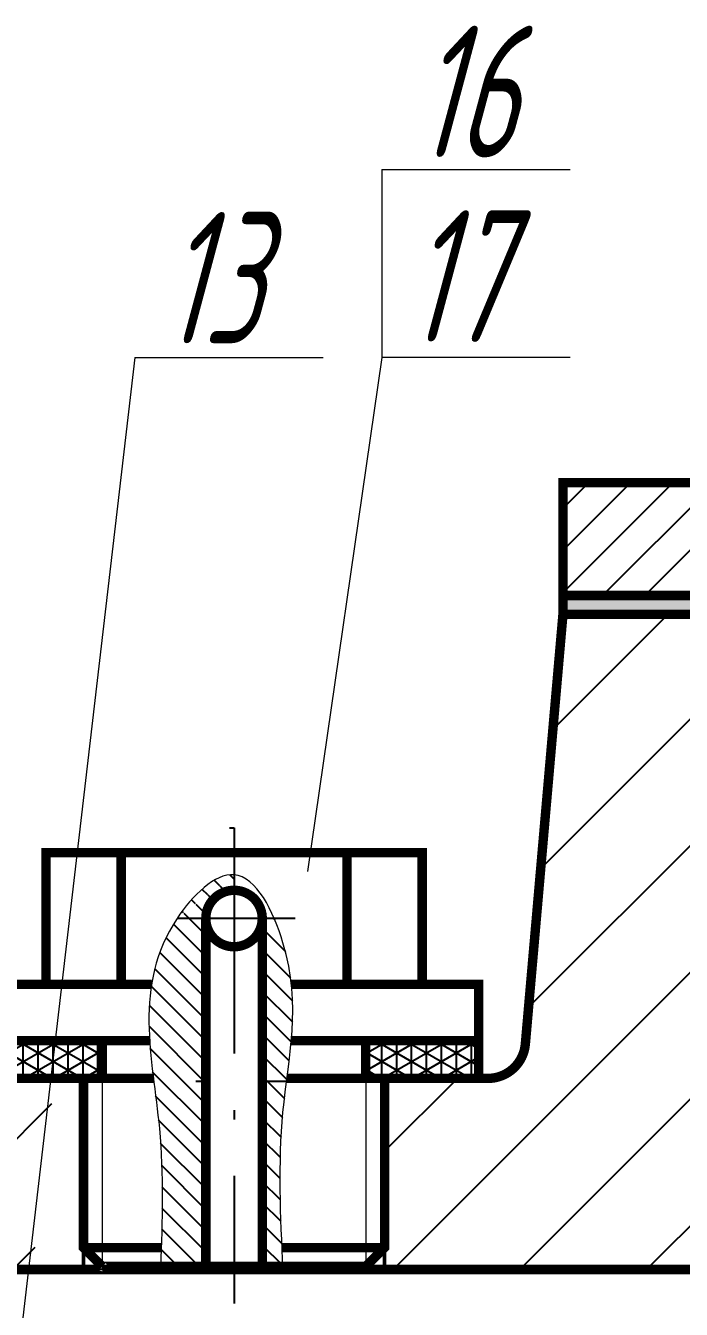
# Model space of a CAD drawing. Extents: x -10 to 1530, y -433 to 597.
# Drawn here: x 214 to 248.8, y 379.6 to 447.8 of the extents above; entities that cross this region are included whole.
import ezdxf

# ---------------------------------------------------------------- set-up
doc = ezdxf.new("R2010")
doc.units = 0
doc.linetypes.add('ACAD_ISO10W100', pattern=[18.5, 12, -3, 0.5, -3])
for name, color, linetype in [('ОСИ', 40, 'ACAD_ISO10W100'), ('ПРЕДВАРИТ', 5, 'CONTINUOUS'), ('ТЕКСТ', 1, 'CONTINUOUS'), ('ШТРИХОВКИ', 9, 'CONTINUOUS')]:
    doc.layers.add(name, color=color, linetype=linetype)
doc.layers.add('ОСНОВНОЙ', color=7, linetype='CONTINUOUS', lineweight=50)
doc.layers.add('РАЗМЕРЫ', color=140, linetype='CONTINUOUS', lineweight=9)
doc.styles.get("Standard").update_dxf_attribs({"font": 'txt.shx', "width": 0.6, "oblique": 15})
pattern_1 = [(135, (0, 0), (-0.5612660075668221, -0.561266007566822), [])]

msp = doc.modelspace()

# ---------------------------------------------------------------- hatches: boundary and pattern name
at = {"layer": 'ШТРИХОВКИ', "lineweight": 25}
h = msp.add_hatch(dxfattribs=at)
h.set_pattern_fill('ANSI31', color=0, scale=0.5, style=0)
h.set_pattern_definition([(45, (0, 0), (-1.122532015133644, 1.122532015133644), [])])
edge = h.paths.add_edge_path()
edge.add_line((313.0376932364898, 423.5121920654265), (313.0376932364898, 417.5121920654265))
edge.add_line((313.0376932364898, 417.5121920654265), (309.5376932364898, 417.5121920654265))
edge.add_line((309.5376932364898, 417.5121920654265), (309.5376932364898, 405.5121920654265))
edge.add_line((309.5376932364898, 405.5121920654265), (308.5376932364898, 404.5121920654265))
edge.add_line((308.5376932364898, 404.5121920654265), (306.5376932364898, 404.5121920654265))
edge.add_line((306.5376932364898, 404.5121920654265), (305.5376932364898, 405.5121920654265))
edge.add_line((305.5376932364898, 405.5121920654265), (305.3474656305347, 407.6865035509218))
edge.add_arc((303.3550762343511, 407.5121920654265), 2.000000000000025, 5.000000000001365, 84.76111133744153)
edge.add_line((303.5376932364898, 409.5038373728369), (303.5376932364898, 416.5121920654265))
edge.add_line((303.5376932364898, 416.5121920654265), (301.3369557030391, 416.5121920654265))
edge.add_line((301.3369557030391, 416.5121920654265), (301.3369557030391, 421.5121920654265))
edge.add_line((301.3369557030391, 421.5121920654265), (307.5376932364898, 421.5121920654264))
edge.add_arc((307.5376932364898, 423.5121920654264), 2, 270, 360)
edge.add_line((309.5376932364898, 423.5121920654264), (313.0376932364898, 423.5121920654265))
h.paths.add_polyline_path([(297.0376932364898, 421.5121920654265), (297.0376932364898, 416.5121920654265), (298.3369557030391, 416.5121920654265), (298.3369557030391, 421.5121920654265)])
h.paths.add_polyline_path([(321.0376932364898, 423.5121920654265), (321.0376932364898, 417.5121920654265), (324.5376932364898, 417.5121920654265), (324.5376932364898, 423.5121920654265)])
edge = h.paths.add_edge_path()
edge.add_line((242.5376932364898, 423.5121920654265), (257.5376932364898, 423.5121920654264))
edge.add_arc((259.5376932364898, 423.5121920654264), 2, 180, 270)
edge.add_line((259.5376932364898, 421.5121920654264), (270.0376932364898, 421.5121920654265))
edge.add_line((270.0376932364898, 421.5121920654265), (270.0376932364898, 416.5121920654273))
edge.add_line((270.0376932364898, 416.5121920654273), (263.5376932364898, 416.512192065425))
edge.add_line((263.5376932364898, 416.512192065425), (263.5376932364893, 409.5038373728368))
edge.add_arc((263.7203102386284, 407.5121920654265), 1.999999999999983, 95.23888866257158, 175.0000000000003)
edge.add_line((261.7279208424449, 407.6865035509218), (261.5376932364898, 405.5121920654265))
edge.add_line((261.5376932364898, 405.5121920654265), (260.5376932364898, 404.5121920654265))
edge.add_line((260.5376932364898, 404.5121920654265), (258.5376932364898, 404.5121920654265))
edge.add_line((258.5376932364898, 404.5121920654265), (257.5376932364898, 405.5121920654265))
edge.add_line((257.5376932364898, 405.5121920654265), (257.5376932364898, 417.5121920654265))
edge.add_line((257.5376932364898, 417.5121920654265), (242.5376932364898, 417.5121920654265))
edge.add_line((242.5376932364898, 417.5121920654265), (242.5376932364898, 423.5121920654265))
at = {"layer": 'ШТРИХОВКИ'}
h = msp.add_hatch(color=256, dxfattribs=at)
h.paths.add_polyline_path([(257.5376932364898, 417.5121920654265), (250.0376932364898, 417.5121920654265), (250.0376932364898, 416.5121920654305), (257.5376932364898, 416.5121920654265)])
h.paths.add_polyline_path([(250.0376932364898, 417.5121920654265), (242.5376932364898, 417.5121920654265), (242.5376932364898, 416.5121920654345), (250.0376932364898, 416.5121920654305)])
h = msp.add_hatch(dxfattribs=at)
h.set_pattern_fill('ANSI31', color=0, scale=1.5, style=0)
h.set_pattern_definition([(45, (0, 0), (-3.367596045400932, 3.367596045400933), [])])
edge = h.paths.add_edge_path()
edge.add_line((215.5205899032213, 391.6820650465003), (212.0327685605984, 391.6820650465003))
edge.add_arc((209.3011517460045, 392.1757446754853), 2.775869232843473, 298.18676077817895, 349.7556294175224, ccw=False)
edge.add_arc((209.5803776410205, 391.4422670402735), 2.000000000000238, 282.45709902062805, 301.0625780133037, ccw=False)
edge.add_line((210.0117947183644, 389.4893514493231), (210.1791365883629, 389.5173658523957))
edge.add_arc((212.1604631222726, 377.6820650465005), 11.99999999999991, 99.50365628092108, 100.6198467750631)
edge.add_spline(control_points=[(209.948961281198, 389.4765238983055), (210.6861285615562, 386.8783709477058), (211.4232958419145, 384.2802179971061), (212.1604631222726, 381.6820650465065)], knot_values=[0, 0, 0, 0, 8.102118808402176, 8.102118808402176, 8.102118808402176, 8.102118808402176], degree=3, periodic=0)
edge.add_line((212.1604631222743, 381.6820650465004), (214.3515785506486, 381.6820650465004))
edge.add_line((214.3515785506486, 381.6820650465004), (215.5205899032213, 391.6820650465003))
edge = h.paths.add_edge_path()
edge.add_line((257.5376932364898, 405.5121920654265), (257.5376932364897, 416.5121920654265))
edge.add_line((257.5376932364897, 416.5121920654265), (242.5376932364898, 416.5121920654346))
edge.add_line((242.5376932364898, 416.5121920654346), (240.5388008172046, 393.6647471653813))
edge.add_arc((238.5464114210211, 393.8390586508764), 2, 270, 355.0000000000067, ccw=False)
edge.add_line((238.5464114210211, 391.8390586508764), (233.0565269507053, 391.8390586508764))
edge.add_line((233.0565269507053, 391.8390586508764), (233.0565269507053, 382.8390586508764))
edge.add_line((233.0565269507053, 382.8390586508764), (232.0565269507053, 381.8390586508763))
edge.add_line((232.0565269507053, 381.8390586508763), (227.65173236404, 381.8390586508764))
edge.add_spline(control_points=[(227.65173236404, 381.8390586508763), (227.6541161979074, 381.7867280699464), (227.6565024730583, 381.7343965582265), (227.6588887482093, 381.6820650465065)], knot_values=[0, 0, 0, 0, 0.154265084094659, 0.154265084094659, 0.154265084094659, 0.154265084094659], degree=3, periodic=0)
edge.add_line((227.6588887482095, 381.6820650465004), (257.5376932364898, 381.6820650465004))
edge.add_line((257.5376932364898, 381.6820650465004), (257.5376932364898, 405.5121920654265))
h = msp.add_hatch(dxfattribs=at)
h.set_pattern_fill('ANSI31', color=0, scale=0.25, angle=90, style=0)
h.set_pattern_definition(pattern_1)
edge = h.paths.add_edge_path()
edge.add_line((220.7907403306806, 391.6820650465003), (223.5565269507034, 391.6820650465004))
edge.add_line((223.5565269507034, 391.6820650465004), (223.5565269507052, 381.8390586508764))
edge.add_line((223.5565269507052, 381.8390586508764), (221.1595684945704, 381.8390586508764))
edge.add_spline(control_points=[(221.1595684945703, 381.8390586508764), (221.1704295330678, 382.172368949995), (221.1812905715655, 382.5056792491137), (221.1913556286601, 382.8390586508764)], knot_values=[43.17597649546371, 43.17597649546371, 43.17597649546371, 43.17597649546371, 44.17964305263968, 44.17964305263968, 44.17964305263968, 44.17964305263968], degree=3, periodic=0)
edge.add_spline(control_points=[(221.1913556286601, 382.8390586508764), (221.2548102349768, 384.9408309999213), (221.2991386970371, 387.8728679054408), (220.8949105985705, 390.8438459775221), (220.7907403306806, 391.6820650465003)], knot_values=[34.36035438132245, 34.36035438132245, 34.36035438132245, 34.36035438132245, 40.68791573148211, 43.17597649546372, 43.17597649546372, 43.17597649546372, 43.17597649546372], degree=3, periodic=0)
edge = h.paths.add_edge_path()
edge.add_line((226.5565269507093, 400.3390586508764), (227.1960269660357, 400.3390586508764))
edge.add_spline(control_points=[(227.1960269660356, 400.3390586508763), (227.3762298436657, 399.9216300313863), (227.8104489934128, 398.6944522857528), (228.0275921548898, 397.5500392745491), (228.1031096712634, 396.839058650882)], knot_values=[15.32636206846788, 15.32636206846788, 15.32636206846788, 15.32636206846788, 16.46466606455339, 18.51123006524441, 18.51123006524441, 18.51123006524441, 18.51123006524441], degree=3, periodic=0)
edge.add_spline(control_points=[(228.1031096712634, 396.839058650882), (228.2138069028688, 395.7968688312953), (228.1869511710632, 394.8071239393004), (228.1032340066322, 393.8390586508767)], knot_values=[12.32640947390725, 12.32640947390725, 12.32640947390725, 12.32640947390725, 15.32636206846788, 15.32636206846788, 15.32636206846788, 15.32636206846788], degree=3, periodic=0)
edge.add_spline(control_points=[(228.1032340066322, 393.8390586508767), (228.0449723406206, 393.1653485832358), (227.9591712681408, 392.5021384869682), (227.8730285482604, 391.8390586508765)], knot_values=[10.23863885598562, 10.23863885598562, 10.23863885598562, 10.23863885598562, 12.32640947390725, 12.32640947390725, 12.32640947390725, 12.32640947390725], degree=3, periodic=0)
edge.add_spline(control_points=[(227.8730285482604, 391.8390586508765), (227.8662301579159, 391.786728337165), (227.8594296396619, 391.7343988347633), (227.8526403623985, 391.6820650465002)], knot_values=[10.07387183179539, 10.07387183179539, 10.07387183179539, 10.07387183179539, 10.23863885598562, 10.23863885598562, 10.23863885598562, 10.23863885598562], degree=3, periodic=0)
edge.add_line((227.8526403623987, 391.6820650465003), (226.5565269507075, 391.6820650465003))
edge.add_line((226.5565269507075, 391.6820650465003), (226.5565269507093, 400.3390586508764))
edge = h.paths.add_edge_path()
edge.add_spline(control_points=[(220.5731967834006, 393.8390586508764), (220.5087598541709, 394.8456890068644), (220.5156746255795, 395.847668034566), (220.6738532403383, 396.8390586508763)], knot_values=[29.22473569328027, 29.22473569328027, 29.22473569328027, 29.22473569328027, 32.22341475583653, 32.22341475583653, 32.22341475583653, 32.22341475583653], degree=3, periodic=0)
edge.add_spline(control_points=[(220.6738532403383, 396.8390586508763), (220.8629514445502, 398.0242389959102), (221.2682290970489, 399.1942868619451), (222.026217328132, 400.3390586507808)], knot_values=[25.63989695501157, 25.63989695501157, 25.63989695501157, 25.63989695501157, 29.22473569318035, 29.22473569318035, 29.22473569318035, 29.22473569328027], degree=3, periodic=0)
edge.add_line((222.0262173281894, 400.3390586508764), (223.5565269507014, 400.3390586508763))
edge.add_line((223.5565269507014, 400.3390586508763), (223.5565269507032, 391.6820650465003))
edge.add_line((223.5565269507032, 391.6820650465003), (220.7907403306806, 391.6820650465003))
edge.add_spline(control_points=[(220.7907403306806, 391.6820650465003), (220.784236659205, 391.7343976511827), (220.7777716403808, 391.7867291277406), (220.7713563825746, 391.8390586508763)], knot_values=[34.20501706533165, 34.20501706533165, 34.20501706533165, 34.20501706533165, 34.36035438132244, 34.36035438132244, 34.36035438132244, 34.36035438132244], degree=3, periodic=0)
edge.add_spline(control_points=[(220.7713563825746, 391.8390586508763), (220.6895184185039, 392.5066143070252), (220.6157783218428, 393.1738520727062), (220.5731967834006, 393.8390586508764)], knot_values=[32.22341475583653, 32.22341475583653, 32.22341475583653, 32.22341475583653, 34.20501706533166, 34.20501706533166, 34.20501706533166, 34.20501706533166], degree=3, periodic=0)
edge = h.paths.add_edge_path()
edge.add_spline(control_points=[(222.0262173281532, 400.3390586508127), (222.8336402527777, 401.5584904940165), (224.0412803429911, 402.7492418252422), (225.0565269507056, 402.6626771206788)], knot_values=[21.8212611774749, 21.8212611774749, 21.8212611774749, 21.82126117757482, 25.6398969551114, 25.63989695511149, 25.63989695511149, 25.63989695511149], degree=3, periodic=0)
edge.add_line((225.0565269507053, 402.6626771206788), (225.0565269507053, 401.8390586508801))
edge.add_arc((225.0565269507053, 400.3390586508764), 1.500000000003752, 450, 540)
edge.add_line((223.5565269507016, 400.3390586508764), (222.0262173281951, 400.3390586508764))
h = msp.add_hatch(dxfattribs=at)
h.set_pattern_fill('NET3', color=0, scale=0.25, angle=90, style=0)
h.set_pattern_definition([(90, (567.0753864729795, 0), (0.79375, 4.86015646673256e-17), []), (30.00000000000002, (567.0753864729795, 0), (0.3968750000000001, -0.6874076642538981), []), (330.0000000000001, (567.0753864729795, 0), (-0.3968749999999998, -0.6874076642538982), [])])
h.paths.add_polyline_path([(232.0565269507053, 393.8390586508764), (232.0565269507053, 391.8390586508763), (233.0565269507053, 391.8390586508764), (238.0565269507054, 391.8390586508764), (238.0565269507053, 393.8390586508764)])
h.paths.add_polyline_path([(212.0565269507053, 393.8390586508764), (212.0565269507053, 391.8390586508764), (217.0565269507053, 391.8390586508764), (218.0565269507053, 391.8390586508764), (218.0565269507054, 393.8390586508764)])
h = msp.add_hatch(dxfattribs=at)
h.set_pattern_fill('ANSI31', color=0, scale=0.25, angle=90, style=0)
h.set_pattern_definition(pattern_1)
edge = h.paths.add_edge_path()
edge.add_line((226.5565269507075, 391.6820650465003), (227.8526403623985, 391.6820650465003))
edge.add_spline(control_points=[(227.8526403623985, 391.6820650465002), (227.7817605659529, 391.1357022872093), (227.419889156849, 388.2947976621977), (227.5016692644463, 385.2847416711061), (227.6070918457006, 382.8390586508764)], knot_values=[1.137244958217961, 1.137244958217961, 1.137244958217961, 1.137244958217961, 2.857406424921846, 10.07387183179539, 10.07387183179539, 10.07387183179539, 10.07387183179539], degree=3, periodic=0)
edge.add_spline(control_points=[(227.6070918457006, 382.8390586508764), (227.621451822477, 382.5059236530864), (227.636542532014, 382.1725100482364), (227.65173236404, 381.8390586508764)], knot_values=[0.1542650840947051, 0.1542650840947051, 0.1542650840947051, 0.1542650840947051, 1.137244958217961, 1.137244958217961, 1.137244958217961, 1.137244958217961], degree=3, periodic=0)
edge.add_line((227.6517323640401, 381.8390586508763), (226.5565269507053, 381.8390586508764))
edge.add_line((226.5565269507053, 381.8390586508764), (226.5565269507075, 391.6820650465003))

# ---------------------------------------------------------------- linework, layer by layer
at = {"layer": 'ОСИ', "color": 0}
for p, q in [((225.0565269507053, 405.1582143561848), (225.0565269507053, 379.8643289162633)), ((228.3088932447124, 400.3390586508764), (222.0262173281956, 400.3390586508764)), ((238.5326762603897, 391.6820650465003), (211.580377641021, 391.6820650465003))]:
    msp.add_line(p, q, dxfattribs=at)
at = {"layer": 'ОСНОВНОЙ', "lineweight": 20}
for p, q in [((232.0565269507053, 393.8390586508764), (232.0565269507053, 381.8390586508764)), ((218.0565269507053, 391.8390586508764), (218.0565269507053, 381.6820650465065))]:
    msp.add_line(p, q, dxfattribs=at)
at = {"layer": 'ОСНОВНОЙ'}
for p, q in [((217.0565269507072, 391.8390586508793), (217.0565269507034, 381.8390586508793)), ((233.0565269507053, 391.8390586508764), (233.0565269507053, 381.8390586508764))]:
    msp.add_line(p, q, dxfattribs=at)
at = {"layer": 'ОСНОВНОЙ', "const_width": 0.5}
for points in [[(242.5376932364898, 423.5121920654265), (257.5376932364898, 423.5121920654264, 0.414213562373095), (259.5376932364898, 421.5121920654264), (270.0376932364898, 421.5121920654265), (270.0376932364898, 416.5121920654273), (263.5376932364898, 416.512192065425), (263.5376932364893, 409.5038373728368, 0.3627902486684161), (261.7279208424449, 407.6865035509218), (261.5376932364898, 405.5121920654265), (260.5376932364898, 404.5121920654265), (258.5376932364898, 404.5121920654265), (257.5376932364898, 405.5121920654265), (257.5376932364898, 417.5121920654265), (242.5376932364898, 417.5121920654265)], [(223.5565269507016, 400.3390586508759, -2.414213562373612), (225.0565269507053, 398.8390586508726, -0.4142135623730063)]]:
    msp.add_lwpolyline(points, format="xyb", close=True, dxfattribs=at)
for points in [[(242.5376932364898, 417.5121920654265), (242.5376932364898, 416.5121920654345), (257.5376932364898, 416.5121920654265)], [(220.6738532403378, 396.8390586508764), (215.0565269507053, 396.8390586508764), (215.0565269507053, 403.8390586508764), (235.0565269507053, 403.8390586508764), (235.0565269507053, 396.8390586508764)], [(219.0565269507053, 396.8390586508764), (219.0565269507053, 403.8390586508764)], [(231.0565269507053, 396.8390586508764), (231.0565269507053, 403.8390586508764)], [(223.5565269507053, 381.8390586508764), (223.5565269507014, 400.3390586508764)], [(226.5565269507053, 381.8390586508764), (226.5565269507093, 400.3390586508764)], [(220.5731967834005, 393.8390586508764), (212.0565269507053, 393.8390586508764), (212.0565269507053, 396.8390586508764), (215.0565269507053, 396.8390586508764)], [(235.0565269507053, 396.8390586508764), (228.1031096712779, 396.8390586508764)], [(235.0565269507053, 396.8390586508764), (238.0565269507053, 396.8390586508764), (238.0565269507053, 393.8390586508764), (228.1032340066325, 393.8390586508764)], [(218.0565269507053, 391.8390586508764), (218.0565269507053, 393.8390586508764)], [(232.0565269507053, 391.8390586508764), (232.0565269507053, 393.8390586508764)], [(238.0565269507053, 391.8390586508764), (238.0565269507053, 393.8390586508764)], [(220.7713563825745, 391.8390586508764), (217.0565269507053, 391.8390586508764)], [(218.0565269507053, 391.8390586508764), (218.0565269507053, 391.8390586508764)], [(233.0565269507053, 391.8390586508764), (227.8730285482603, 391.8390586508764)], [(233.0565269507053, 391.8390586508764), (233.0565269507053, 391.8390586508764)], [(217.0565269507053, 382.8390586508764), (217.0565269507053, 382.8390586508764)], [(221.1913556286599, 382.8390586508764), (217.0565269507053, 382.8390586508764)], [(233.0565269507053, 382.8390586508764), (227.6070918457004, 382.8390586508764)], [(232.0565269507053, 381.8390586508764), (218.0565269507052, 381.8390586508764)]]:
    msp.add_lwpolyline(points, dxfattribs=at)
for points in [[(232.0565269507053, 381.8390586508764), (232.0565269507053, 381.8390586508764), (233.0565269507053, 382.8390586508764), (233.0565269507053, 391.8390586508764), (238.5464114210211, 391.8390586508764, 0.3888787318530236), (240.5388008172046, 393.6647471653813), (242.5376932364886, 416.5121920654215)], [(218.0565269507053, 381.8390586508764), (218.0565269507021, 381.8390586508763, -0.4124263961344984), (218.0565269507022, 381.8390586508816), (218.0565269507021, 381.8390586508763, -0.4118731607003176), (218.0565269507053, 381.8390586508764), (218.0565269507053, 381.8390586508764), (217.0565269507053, 382.8390586508764), (217.0565269507053, 391.8390586508764), (212.0565269507053, 391.8390586508764, -0.4149529407263533), (212.0565269507053, 391.8390586508764), (212.0565269507053, 391.8390586508766), (212.0565269507053, 391.8390586508766)], [(238.0565269507053, 391.8390586508764), (238.0565269507053, 391.8390586508764, -0.4142135623731131), (238.0565269507053, 391.8390586508764)], [(260.0376932364902, 381.6820650465004), (212.1604631222726, 381.6820650465005, 0.414213562373095), (208.1604631222726, 377.6820650465004), (208.1604631222727, 354.5312048812762)]]:
    msp.add_lwpolyline(points, format="xyb", dxfattribs=at)
at = {"layer": 'ОСНОВНОЙ', "lineweight": 20}
msp.add_spline([(227.6588887482093, 381.6820650465065), (227.6588887482093, 390.035775411598), (227.6588887482093, 399.0549911156654), (225.0565269507053, 402.6626771206788), (222.0262173281956, 400.3390586508764), (221.0873537155296, 389.16993088104), (221.1595684945703, 381.8390586508764)], degree=3, dxfattribs=at)
at = {"layer": 'ПРЕДВАРИТ'}
for p, q in [((271.0376932364898, 423.5121920654265), (242.5376932364899, 423.5121920654265)), ((242.5376932364898, 416.5121920654265), (242.5376932364898, 423.5121920654265)), ((257.5376932364898, 417.5121920654265), (242.5376932364898, 417.5121920654265)), ((242.5376932364886, 416.5121920654215), (240.5388008172046, 393.6647471653813)), ((257.5376932364898, 416.5121920654265), (242.5376932364898, 416.5121920654265)), ((224.8167289444784, 405.1582143561848), (225.0565269507053, 405.1582143561848)), ((223.5565269507016, 400.3390586508759), (223.5565269507069, 381.6820650465061)), ((226.5565269507053, 400.3390586508764), (226.5565269507053, 381.6820650465065)), ((217.0565269507053, 391.8390586508764), (217.0565269507053, 381.8390586508764)), ((260.0376932364902, 381.6820650465004), (212.1604631222726, 381.6820650465004))]:
    msp.add_line(p, q, dxfattribs=at)
msp.add_circle((225.0565269507053, 400.3390586508764), 1.5, dxfattribs=at)
at = {"layer": 'РАЗМЕРЫ', "color": 0}
for p, q in [((232.9161540241366, 440.1592317487102), (242.9161540241366, 440.1592317487129)), ((232.9161540241366, 440.1592317487102), (232.9161540241393, 430.1592317487102)), ((219.7922178966564, 430.1592317487307), (209.2574276754001, 340.0421409431435)), ((219.7922178966564, 430.1592317487307), (229.7922178966564, 430.1592317487307)), ((232.9161540241393, 430.1592317487102), (228.9541931574977, 402.8342635161512)), ((242.9161540241393, 430.1592317487129), (232.9161540241393, 430.1592317487102))]:
    msp.add_line(p, q, dxfattribs=at)

# ---------------------------------------------------------------- texts
at = {"layer": 'ТЕКСТ', "color": 0, "oblique": 15, "width": 0.6}
for s, p in [('16', (234.6385209890077, 440.8037810576132)), ('17', (234.1709227481455, 430.9924721150538))]:
    msp.add_text(s, height=7, rotation=359.9999999999853, dxfattribs=at).set_placement(p)
msp.add_text('13', height=7, dxfattribs=at).set_placement((221.1972293774422, 430.8990467516826))

doc.saveas('drawing.dxf')
